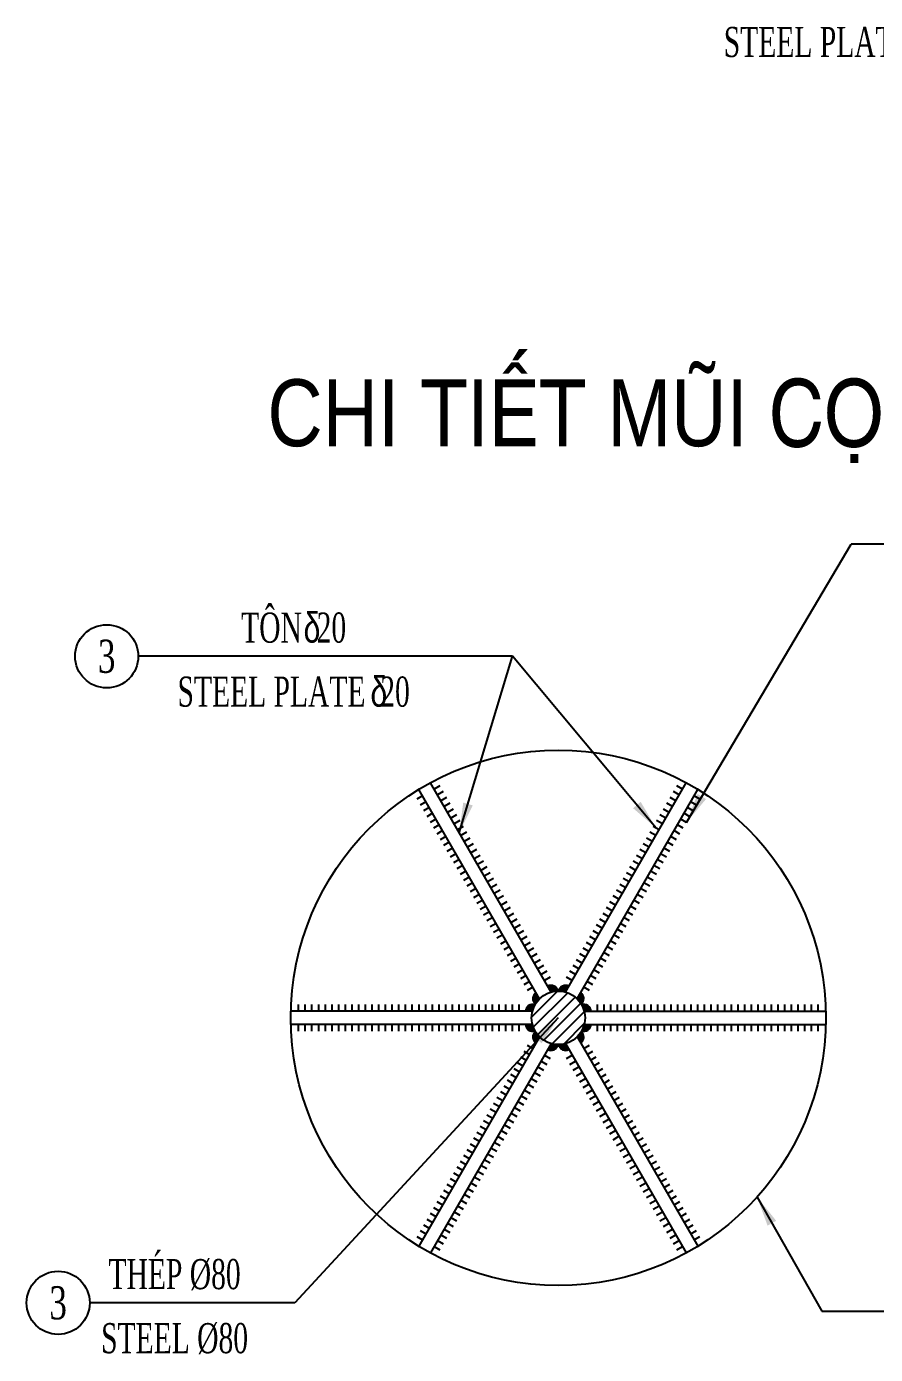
# Model space of a CAD drawing. Extents: x -687 to 808890, y -259 to 107959.
# Drawn here: x 768003 to 769272, y 101440 to 103424 of the extents above; entities that cross this region are included whole.
import ezdxf
from ezdxf.enums import TextEntityAlignment as Align

# ---------------------------------------------------------------- set-up
doc = ezdxf.new("R2010")
doc.units = 0
doc.header["$MEASUREMENT"] = 0
doc.layers.get('0').update_dxf_attribs({"color": 3, "linetype": 'CONTINUOUS'})
for name, color, linetype in [('Han', 7, 'CONTINUOUS'), ('Hatch', 5, 'CONTINUOUS'), ('Kich thuoc', 4, 'CONTINUOUS'), ('Text', 3, 'CONTINUOUS'), ('Thep dai', 6, 'CONTINUOUS')]:
    doc.layers.add(name, color=color, linetype=linetype)
doc.styles.add('Kichthuoc', font='romans.shx', dxfattribs={"width": 0.6})
doc.styles.get("Standard").update_dxf_attribs({"font": 'vntimeh.shx', "width": 0.65})
doc.styles.add('SYMBOL', font='greeks.shx', dxfattribs={"width": 0.8})
doc.styles.add('Ten', font='VHARIALN.TTF')
doc.dimstyles.new('Le 250', dxfattribs={"dimscale": 250, "dimtxt": 0.22, "dimasz": 0.18, "dimexe": 0.1, "dimexo": 0.2, "dimgap": 0.1, "dimtad": 1, "dimdec": 0, "dimzin": 0, "dimdsep": 46, "dimtxsty": 'Kichthuoc', "dimblk": 'ARCHTICK', "dimcen": 0, "dimdle": 0.1, "dimclrd": 2, "dimclre": 2, "dimclrt": 256, "dimadec": 0, "dimazin": 0, "dimtfac": 1, "dimtdec": 0, "dimtix": 1, "dimtmove": 2, "dimatfit": 3, "dimfxl": 1, "dimtolj": 1, "dimtzin": 0, "dimarcsym": 0})

# ---------------------------------------------------------------- blocks, each defined once
blk = doc.blocks.new('_ArchTick')
at = {"color": 0, "linetype": 'ByBlock', "const_width": 0.15}
blk.add_lwpolyline([(-0.5, -0.5), (0.5, 0.5)], dxfattribs=at)

msp = doc.modelspace()

# ---------------------------------------------------------------- hatches: boundary and pattern name
at = {"layer": 'Han'}
for points in [[(768782, 101989.8, -0.529798), (768796.8, 101982.6, 0.062746), (768787, 101981.1)], [(768813.4, 101989.8, 0.529798), (768798.5, 101982.6, -0.062746), (768808.4, 101981.1)], [(768748.9, 101952.6, -0.529798), (768762.6, 101961.9, 0.062746), (768758.9, 101952.6)], [(768764.6, 101979.8, 0.529798), (768763.4, 101963.3, -0.062746), (768769.6, 101971.1)], [(768830.7, 101979.8, -0.529798), (768831.9, 101963.3, 0.062746), (768825.7, 101971.1)], [(768846.4, 101952.6, 0.529798), (768832.7, 101961.9, -0.062746), (768836.4, 101952.6)], [(768748.9, 101932.6, 0.529798), (768762.6, 101923.3, -0.062746), (768758.9, 101932.6)], [(768764.6, 101905.4, -0.529798), (768763.4, 101921.9, 0.062746), (768769.6, 101914)], [(768830.7, 101905.4, 0.529798), (768831.9, 101921.9, -0.062746), (768825.7, 101914)], [(768846.4, 101932.6, -0.529798), (768832.7, 101923.3, 0.062746), (768836.4, 101932.6)], [(768782, 101895.4, 0.529798), (768796.8, 101902.6, -0.062746), (768787, 101904)], [(768813.4, 101895.4, -0.529798), (768798.5, 101902.6, 0.062746), (768808.4, 101904)]]:
    msp.add_hatch(color=256, dxfattribs=at).paths.add_polyline_path(points)
at = {"layer": 'Hatch'}
h = msp.add_hatch(dxfattribs=at)
h.set_pattern_fill('ANSI31', color=256, scale=100, style=0)
h.set_pattern_definition([(45, (-36845.864, -4932.329), (-8.83883476, 8.83883476), [])])
h.paths.add_polyline_path([(768757.7, 101942.6, 1), (768837.7, 101942.6, 1)])

# ---------------------------------------------------------------- linework, layer by layer
for p, q in [((768769.6, 101971.1), (768589.1, 102283.9)), ((768787, 101981.1), (768606.4, 102293.9)), ((768808.4, 101981.1), (768988.9, 102293.9)), ((768825.7, 101971.1), (769006.3, 102283.9)), ((768758.9, 101952.6), (768397.8, 101952.6)), ((768836.4, 101952.6), (769197.5, 101952.6)), ((768758.9, 101932.6), (768397.8, 101932.6)), ((768836.4, 101932.6), (769197.5, 101932.6)), ((768769.6, 101914), (768589.1, 101601.3)), ((768787, 101904), (768606.4, 101591.3)), ((768808.4, 101904), (768988.9, 101591.3)), ((768825.7, 101914), (769006.3, 101601.3))]:
    msp.add_line(p, q)
msp.add_circle((768797.7, 101942.6), 400)
at = {"layer": 'Han'}
for p, q in [((768620.6, 102289.2), (768612, 102284.2)), ((768625.6, 102280.6), (768617, 102275.6)), ((768978.4, 102275.6), (768969.7, 102280.6)), ((768983.4, 102284.2), (768974.7, 102289.2)), ((768594.6, 102274.2), (768586, 102269.2)), ((768599.6, 102265.6), (768591, 102260.6)), ((768630.6, 102271.9), (768622, 102266.9)), ((768635.6, 102263.2), (768627, 102258.2)), ((768968.4, 102258.2), (768959.7, 102263.2)), ((768973.4, 102266.9), (768964.7, 102271.9)), ((769004.3, 102260.6), (768995.7, 102265.6)), ((769009.3, 102269.2), (769000.7, 102274.2)), ((768604.6, 102256.9), (768596, 102251.9)), ((768609.6, 102248.2), (768601, 102243.2)), ((768614.6, 102239.6), (768606, 102234.6)), ((768640.6, 102254.6), (768632, 102249.6)), ((768645.6, 102245.9), (768637, 102240.9)), ((768958.4, 102240.9), (768949.7, 102245.9)), ((768963.4, 102249.6), (768954.7, 102254.6)), ((768989.3, 102234.6), (768980.7, 102239.6)), ((768994.3, 102243.2), (768985.7, 102248.2)), ((768999.3, 102251.9), (768990.7, 102256.9)), ((768619.6, 102230.9), (768611, 102225.9)), ((768624.6, 102222.3), (768616, 102217.3)), ((768650.6, 102237.3), (768642, 102232.3)), ((768655.6, 102228.6), (768647, 102223.6)), ((768660.6, 102219.9), (768652, 102214.9)), ((768943.4, 102214.9), (768934.7, 102219.9)), ((768948.4, 102223.6), (768939.7, 102228.6)), ((768953.4, 102232.3), (768944.7, 102237.3)), ((768979.3, 102217.3), (768970.7, 102222.3)), ((768984.3, 102225.9), (768975.7, 102230.9)), ((768629.6, 102213.6), (768621, 102208.6)), ((768634.6, 102204.9), (768626, 102199.9)), ((768665.6, 102211.3), (768657, 102206.3)), ((768670.6, 102202.6), (768662, 102197.6)), ((768933.4, 102197.6), (768924.7, 102202.6)), ((768938.4, 102206.3), (768929.7, 102211.3)), ((768969.3, 102199.9), (768960.7, 102204.9)), ((768974.3, 102208.6), (768965.7, 102213.6)), ((768639.6, 102196.3), (768631, 102191.3)), ((768644.6, 102187.6), (768636, 102182.6)), ((768649.6, 102179), (768641, 102174)), ((768675.6, 102194), (768667, 102189)), ((768680.6, 102185.3), (768672, 102180.3)), ((768923.4, 102180.3), (768914.7, 102185.3)), ((768928.4, 102189), (768919.7, 102194)), ((768954.3, 102174), (768945.7, 102179)), ((768959.3, 102182.6), (768950.7, 102187.6)), ((768964.3, 102191.3), (768955.7, 102196.3)), ((768654.6, 102170.3), (768646, 102165.3)), ((768659.6, 102161.6), (768651, 102156.6)), ((768685.6, 102176.6), (768677, 102171.6)), ((768690.6, 102168), (768682, 102163)), ((768695.6, 102159.3), (768687, 102154.3)), ((768908.4, 102154.3), (768899.7, 102159.3)), ((768913.4, 102163), (768904.7, 102168)), ((768918.4, 102171.6), (768909.7, 102176.6)), ((768944.3, 102156.6), (768935.7, 102161.6)), ((768949.3, 102165.3), (768940.7, 102170.3)), ((768664.6, 102153), (768656, 102148)), ((768669.6, 102144.3), (768661, 102139.3)), ((768700.6, 102150.7), (768692, 102145.7)), ((768705.6, 102142), (768697, 102137)), ((768898.4, 102137), (768889.7, 102142)), ((768903.4, 102145.7), (768894.7, 102150.7)), ((768934.3, 102139.3), (768925.7, 102144.3)), ((768939.3, 102148), (768930.7, 102153)), ((768674.6, 102135.7), (768666, 102130.7)), ((768679.6, 102127), (768671, 102122)), ((768710.6, 102133.3), (768702, 102128.3)), ((768715.6, 102124.7), (768707, 102119.7)), ((768888.4, 102119.7), (768879.7, 102124.7)), ((768893.4, 102128.3), (768884.7, 102133.3)), ((768924.3, 102122), (768915.7, 102127)), ((768929.3, 102130.7), (768920.7, 102135.7)), ((768684.6, 102118.3), (768676, 102113.3)), ((768689.6, 102109.7), (768681, 102104.7)), ((768694.6, 102101), (768686, 102096)), ((768720.6, 102116), (768712, 102111)), ((768725.6, 102107.4), (768717, 102102.4)), ((768878.4, 102102.4), (768869.7, 102107.4)), ((768883.4, 102111), (768874.7, 102116)), ((768909.3, 102096), (768900.7, 102101)), ((768914.3, 102104.7), (768905.7, 102109.7)), ((768919.3, 102113.3), (768910.7, 102118.3)), ((768699.6, 102092.4), (768691, 102087.4)), ((768704.6, 102083.7), (768696, 102078.7)), ((768730.6, 102098.7), (768722, 102093.7)), ((768735.6, 102090), (768727, 102085)), ((768740.6, 102081.4), (768732, 102076.4)), ((768863.4, 102076.4), (768854.7, 102081.4)), ((768868.4, 102085), (768859.7, 102090)), ((768873.4, 102093.7), (768864.7, 102098.7)), ((768899.3, 102078.7), (768890.7, 102083.7)), ((768904.3, 102087.4), (768895.7, 102092.4)), ((768709.6, 102075), (768701, 102070)), ((768714.6, 102066.4), (768706, 102061.4)), ((768745.6, 102072.7), (768737, 102067.7)), ((768750.6, 102064.1), (768742, 102059.1)), ((768853.4, 102059.1), (768844.7, 102064.1)), ((768858.4, 102067.7), (768849.7, 102072.7)), ((768889.3, 102061.4), (768880.7, 102066.4)), ((768894.3, 102070), (768885.7, 102075)), ((768719.6, 102057.7), (768711, 102052.7)), ((768724.6, 102049.1), (768716, 102044.1)), ((768729.6, 102040.4), (768721, 102035.4)), ((768755.6, 102055.4), (768747, 102050.4)), ((768760.6, 102046.7), (768752, 102041.7)), ((768843.4, 102041.7), (768834.7, 102046.7)), ((768848.4, 102050.4), (768839.7, 102055.4)), ((768874.3, 102035.4), (768865.7, 102040.4)), ((768879.3, 102044.1), (768870.7, 102049.1)), ((768884.3, 102052.7), (768875.7, 102057.7)), ((768734.6, 102031.7), (768726, 102026.7)), ((768739.6, 102023.1), (768731, 102018.1)), ((768765.6, 102038.1), (768757, 102033.1)), ((768770.6, 102029.4), (768762, 102024.4)), ((768775.6, 102020.8), (768767, 102015.8)), ((768828.4, 102015.8), (768819.7, 102020.8)), ((768833.4, 102024.4), (768824.7, 102029.4)), ((768838.4, 102033.1), (768829.7, 102038.1)), ((768864.3, 102018.1), (768855.7, 102023.1)), ((768869.3, 102026.7), (768860.7, 102031.7)), ((768744.6, 102014.4), (768736, 102009.4)), ((768749.6, 102005.8), (768741, 102000.8)), ((768780.6, 102012.1), (768772, 102007.1)), ((768785.6, 102003.4), (768777, 101998.4)), ((768818.4, 101998.4), (768809.7, 102003.4)), ((768823.4, 102007.1), (768814.7, 102012.1)), ((768854.3, 102000.8), (768845.7, 102005.8)), ((768859.3, 102009.4), (768850.7, 102014.4)), ((768754.6, 101997.1), (768746, 101992.1)), ((768759.6, 101988.4), (768751, 101983.4)), ((768844.3, 101983.4), (768835.7, 101988.4)), ((768849.3, 101992.1), (768840.7, 101997.1)), ((768408.9, 101962.6), (768408.9, 101952.6)), ((768418.9, 101962.6), (768418.9, 101952.6)), ((768428.9, 101962.6), (768428.9, 101952.6)), ((768438.9, 101962.6), (768438.9, 101952.6)), ((768448.9, 101962.6), (768448.9, 101952.6)), ((768458.9, 101962.6), (768458.9, 101952.6)), ((768468.9, 101962.6), (768468.9, 101952.6)), ((768478.9, 101962.6), (768478.9, 101952.6)), ((768488.9, 101962.6), (768488.9, 101952.6)), ((768498.9, 101962.6), (768498.9, 101952.6)), ((768508.9, 101962.6), (768508.9, 101952.6)), ((768518.9, 101962.6), (768518.9, 101952.6)), ((768528.9, 101962.6), (768528.9, 101952.6)), ((768538.9, 101962.6), (768538.9, 101952.6)), ((768548.9, 101962.6), (768548.9, 101952.6)), ((768558.9, 101962.6), (768558.9, 101952.6)), ((768568.9, 101962.6), (768568.9, 101952.6)), ((768578.9, 101962.6), (768578.9, 101952.6)), ((768588.9, 101962.6), (768588.9, 101952.6)), ((768598.9, 101962.6), (768598.9, 101952.6)), ((768608.9, 101962.6), (768608.9, 101952.6)), ((768618.9, 101962.6), (768618.9, 101952.6)), ((768628.9, 101962.6), (768628.9, 101952.6)), ((768638.9, 101962.6), (768638.9, 101952.6)), ((768648.9, 101962.6), (768648.9, 101952.6)), ((768658.9, 101962.6), (768658.9, 101952.6)), ((768668.9, 101962.6), (768668.9, 101952.6)), ((768678.9, 101962.6), (768678.9, 101952.6)), ((768688.9, 101962.6), (768688.9, 101952.6)), ((768698.9, 101962.6), (768698.9, 101952.6)), ((768708.9, 101962.6), (768708.9, 101952.6)), ((768718.9, 101962.6), (768718.9, 101952.6)), ((768728.9, 101962.6), (768728.9, 101952.6)), ((768738.9, 101962.6), (768738.9, 101952.6)), ((768856.4, 101952.6), (768856.4, 101962.6)), ((768866.4, 101952.6), (768866.4, 101962.6)), ((768876.4, 101952.6), (768876.4, 101962.6)), ((768886.4, 101952.6), (768886.4, 101962.6)), ((768896.4, 101952.6), (768896.4, 101962.6)), ((768906.4, 101952.6), (768906.4, 101962.6)), ((768916.4, 101952.6), (768916.4, 101962.6)), ((768926.4, 101952.6), (768926.4, 101962.6)), ((768936.4, 101952.6), (768936.4, 101962.6)), ((768946.4, 101952.6), (768946.4, 101962.6)), ((768956.4, 101952.6), (768956.4, 101962.6)), ((768966.4, 101952.6), (768966.4, 101962.6)), ((768976.4, 101952.6), (768976.4, 101962.6)), ((768986.4, 101952.6), (768986.4, 101962.6)), ((768996.4, 101952.6), (768996.4, 101962.6)), ((769006.4, 101952.6), (769006.4, 101962.6)), ((769016.4, 101952.6), (769016.4, 101962.6)), ((769026.4, 101952.6), (769026.4, 101962.6)), ((769036.4, 101952.6), (769036.4, 101962.6)), ((769046.4, 101952.6), (769046.4, 101962.6)), ((769056.4, 101952.6), (769056.4, 101962.6)), ((769066.4, 101952.6), (769066.4, 101962.6)), ((769076.4, 101952.6), (769076.4, 101962.6)), ((769086.4, 101952.6), (769086.4, 101962.6)), ((769096.4, 101952.6), (769096.4, 101962.6)), ((769106.4, 101952.6), (769106.4, 101962.6)), ((769116.4, 101952.6), (769116.4, 101962.6)), ((769126.4, 101952.6), (769126.4, 101962.6)), ((769136.4, 101952.6), (769136.4, 101962.6)), ((769146.4, 101952.6), (769146.4, 101962.6)), ((769156.4, 101952.6), (769156.4, 101962.6)), ((769166.4, 101952.6), (769166.4, 101962.6)), ((769176.4, 101952.6), (769176.4, 101962.6)), ((769186.4, 101952.6), (769186.4, 101962.6)), ((768408.9, 101932.6), (768408.9, 101922.6)), ((768418.9, 101932.6), (768418.9, 101922.6)), ((768428.9, 101932.6), (768428.9, 101922.6)), ((768438.9, 101932.6), (768438.9, 101922.6)), ((768448.9, 101932.6), (768448.9, 101922.6)), ((768458.9, 101932.6), (768458.9, 101922.6)), ((768468.9, 101932.6), (768468.9, 101922.6)), ((768478.9, 101932.6), (768478.9, 101922.6)), ((768488.9, 101932.6), (768488.9, 101922.6)), ((768498.9, 101932.6), (768498.9, 101922.6)), ((768508.9, 101932.6), (768508.9, 101922.6)), ((768518.9, 101932.6), (768518.9, 101922.6)), ((768528.9, 101932.6), (768528.9, 101922.6)), ((768538.9, 101932.6), (768538.9, 101922.6)), ((768548.9, 101932.6), (768548.9, 101922.6)), ((768558.9, 101932.6), (768558.9, 101922.6)), ((768568.9, 101932.6), (768568.9, 101922.6)), ((768578.9, 101932.6), (768578.9, 101922.6)), ((768588.9, 101932.6), (768588.9, 101922.6)), ((768598.9, 101932.6), (768598.9, 101922.6)), ((768608.9, 101932.6), (768608.9, 101922.6)), ((768618.9, 101932.6), (768618.9, 101922.6)), ((768628.9, 101932.6), (768628.9, 101922.6)), ((768638.9, 101932.6), (768638.9, 101922.6)), ((768648.9, 101932.6), (768648.9, 101922.6)), ((768658.9, 101932.6), (768658.9, 101922.6)), ((768668.9, 101932.6), (768668.9, 101922.6)), ((768678.9, 101932.6), (768678.9, 101922.6)), ((768688.9, 101932.6), (768688.9, 101922.6)), ((768698.9, 101932.6), (768698.9, 101922.6)), ((768708.9, 101932.6), (768708.9, 101922.6)), ((768718.9, 101932.6), (768718.9, 101922.6)), ((768728.9, 101932.6), (768728.9, 101922.6)), ((768738.9, 101932.6), (768738.9, 101922.6)), ((768856.4, 101922.6), (768856.4, 101932.6)), ((768866.4, 101922.6), (768866.4, 101932.6)), ((768876.4, 101922.6), (768876.4, 101932.6)), ((768886.4, 101922.6), (768886.4, 101932.6)), ((768896.4, 101922.6), (768896.4, 101932.6)), ((768906.4, 101922.6), (768906.4, 101932.6)), ((768916.4, 101922.6), (768916.4, 101932.6)), ((768926.4, 101922.6), (768926.4, 101932.6)), ((768936.4, 101922.6), (768936.4, 101932.6)), ((768946.4, 101922.6), (768946.4, 101932.6)), ((768956.4, 101922.6), (768956.4, 101932.6)), ((768966.4, 101922.6), (768966.4, 101932.6)), ((768976.4, 101922.6), (768976.4, 101932.6)), ((768986.4, 101922.6), (768986.4, 101932.6)), ((768996.4, 101922.6), (768996.4, 101932.6)), ((769006.4, 101922.6), (769006.4, 101932.6)), ((769016.4, 101922.6), (769016.4, 101932.6)), ((769026.4, 101922.6), (769026.4, 101932.6)), ((769036.4, 101922.6), (769036.4, 101932.6)), ((769046.4, 101922.6), (769046.4, 101932.6)), ((769056.4, 101922.6), (769056.4, 101932.6)), ((769066.4, 101922.6), (769066.4, 101932.6)), ((769076.4, 101922.6), (769076.4, 101932.6)), ((769086.4, 101922.6), (769086.4, 101932.6)), ((769096.4, 101922.6), (769096.4, 101932.6)), ((769106.4, 101922.6), (769106.4, 101932.6)), ((769116.4, 101922.6), (769116.4, 101932.6)), ((769126.4, 101922.6), (769126.4, 101932.6)), ((769136.4, 101922.6), (769136.4, 101932.6)), ((769146.4, 101922.6), (769146.4, 101932.6)), ((769156.4, 101922.6), (769156.4, 101932.6)), ((769166.4, 101922.6), (769166.4, 101932.6)), ((769176.4, 101922.6), (769176.4, 101932.6)), ((769186.4, 101922.6), (769186.4, 101932.6)), ((768751, 101901.7), (768759.6, 101896.7)), ((768835.7, 101896.7), (768844.3, 101901.7)), ((768741, 101884.4), (768749.6, 101879.4)), ((768746, 101893), (768754.6, 101888)), ((768777, 101886.7), (768785.6, 101881.7)), ((768809.7, 101881.7), (768818.4, 101886.7)), ((768840.7, 101888), (768849.3, 101893)), ((768845.7, 101879.4), (768854.3, 101884.4)), ((768731, 101867.1), (768739.6, 101862.1)), ((768736, 101875.7), (768744.6, 101870.7)), ((768762, 101860.7), (768770.6, 101855.7)), ((768767, 101869.4), (768775.6, 101864.4)), ((768772, 101878), (768780.6, 101873)), ((768814.7, 101873), (768823.4, 101878)), ((768819.7, 101864.4), (768828.4, 101869.4)), ((768824.7, 101855.7), (768833.4, 101860.7)), ((768850.7, 101870.7), (768859.3, 101875.7)), ((768855.7, 101862.1), (768864.3, 101867.1)), ((768716, 101841.1), (768724.6, 101836.1)), ((768721, 101849.7), (768729.6, 101844.7)), ((768726, 101858.4), (768734.6, 101853.4)), ((768752, 101843.4), (768760.6, 101838.4)), ((768757, 101852.1), (768765.6, 101847.1)), ((768829.7, 101847.1), (768838.4, 101852.1)), ((768834.7, 101838.4), (768843.4, 101843.4)), ((768860.7, 101853.4), (768869.3, 101858.4)), ((768865.7, 101844.7), (768874.3, 101849.7)), ((768870.7, 101836.1), (768879.3, 101841.1)), ((768706, 101823.8), (768714.6, 101818.8)), ((768711, 101832.4), (768719.6, 101827.4)), ((768742, 101826.1), (768750.6, 101821.1)), ((768747, 101834.7), (768755.6, 101829.7)), ((768839.7, 101829.7), (768848.4, 101834.7)), ((768844.7, 101821.1), (768853.4, 101826.1)), ((768875.7, 101827.4), (768884.3, 101832.4)), ((768880.7, 101818.8), (768889.3, 101823.8)), ((768696, 101806.4), (768704.6, 101801.4)), ((768701, 101815.1), (768709.6, 101810.1)), ((768732, 101808.8), (768740.6, 101803.8)), ((768737, 101817.4), (768745.6, 101812.4)), ((768849.7, 101812.4), (768858.4, 101817.4)), ((768854.7, 101803.8), (768863.4, 101808.8)), ((768885.7, 101810.1), (768894.3, 101815.1)), ((768890.7, 101801.4), (768899.3, 101806.4)), ((768686, 101789.1), (768694.6, 101784.1)), ((768691, 101797.8), (768699.6, 101792.8)), ((768717, 101782.8), (768725.6, 101777.8)), ((768722, 101791.4), (768730.6, 101786.4)), ((768727, 101800.1), (768735.6, 101795.1)), ((768859.7, 101795.1), (768868.4, 101800.1)), ((768864.7, 101786.4), (768873.4, 101791.4)), ((768869.7, 101777.8), (768878.4, 101782.8)), ((768895.7, 101792.8), (768904.3, 101797.8)), ((768900.7, 101784.1), (768909.3, 101789.1)), ((768671, 101763.1), (768679.6, 101758.1)), ((768676, 101771.8), (768684.6, 101766.8)), ((768681, 101780.5), (768689.6, 101775.5)), ((768707, 101765.5), (768715.6, 101760.5)), ((768712, 101774.1), (768720.6, 101769.1)), ((768874.7, 101769.1), (768883.4, 101774.1)), ((768879.7, 101760.5), (768888.4, 101765.5)), ((768905.7, 101775.5), (768914.3, 101780.5)), ((768910.7, 101766.8), (768919.3, 101771.8)), ((768915.7, 101758.1), (768924.3, 101763.1)), ((768661, 101745.8), (768669.6, 101740.8)), ((768666, 101754.5), (768674.6, 101749.5)), ((768697, 101748.1), (768705.6, 101743.1)), ((768702, 101756.8), (768710.6, 101751.8)), ((768884.7, 101751.8), (768893.4, 101756.8)), ((768889.7, 101743.1), (768898.4, 101748.1)), ((768920.7, 101749.5), (768929.3, 101754.5)), ((768925.7, 101740.8), (768934.3, 101745.8)), ((768651, 101728.5), (768659.6, 101723.5)), ((768656, 101737.2), (768664.6, 101732.2)), ((768682, 101722.2), (768690.6, 101717.2)), ((768687, 101730.8), (768695.6, 101725.8)), ((768692, 101739.5), (768700.6, 101734.5)), ((768894.7, 101734.5), (768903.4, 101739.5)), ((768899.7, 101725.8), (768908.4, 101730.8)), ((768904.7, 101717.2), (768913.4, 101722.2)), ((768930.7, 101732.2), (768939.3, 101737.2)), ((768935.7, 101723.5), (768944.3, 101728.5)), ((768636, 101702.5), (768644.6, 101697.5)), ((768641, 101711.2), (768649.6, 101706.2)), ((768646, 101719.8), (768654.6, 101714.8)), ((768672, 101704.8), (768680.6, 101699.8)), ((768677, 101713.5), (768685.6, 101708.5)), ((768909.7, 101708.5), (768918.4, 101713.5)), ((768914.7, 101699.8), (768923.4, 101704.8)), ((768940.7, 101714.8), (768949.3, 101719.8)), ((768945.7, 101706.2), (768954.3, 101711.2)), ((768950.7, 101697.5), (768959.3, 101702.5)), ((768626, 101685.2), (768634.6, 101680.2)), ((768631, 101693.9), (768639.6, 101688.9)), ((768662, 101687.5), (768670.6, 101682.5)), ((768667, 101696.2), (768675.6, 101691.2)), ((768919.7, 101691.2), (768928.4, 101696.2)), ((768924.7, 101682.5), (768933.4, 101687.5)), ((768955.7, 101688.9), (768964.3, 101693.9)), ((768960.7, 101680.2), (768969.3, 101685.2)), ((768616, 101667.9), (768624.6, 101662.9)), ((768621, 101676.5), (768629.6, 101671.5)), ((768652, 101670.2), (768660.6, 101665.2)), ((768657, 101678.9), (768665.6, 101673.9)), ((768929.7, 101673.9), (768938.4, 101678.9)), ((768934.7, 101665.2), (768943.4, 101670.2)), ((768965.7, 101671.5), (768974.3, 101676.5)), ((768970.7, 101662.9), (768979.3, 101667.9)), ((768606, 101650.6), (768614.6, 101645.6)), ((768611, 101659.2), (768619.6, 101654.2)), ((768637, 101644.2), (768645.6, 101639.2)), ((768642, 101652.9), (768650.6, 101647.9)), ((768647, 101661.5), (768655.6, 101656.5)), ((768939.7, 101656.5), (768948.4, 101661.5)), ((768944.7, 101647.9), (768953.4, 101652.9)), ((768949.7, 101639.2), (768958.4, 101644.2)), ((768975.7, 101654.2), (768984.3, 101659.2)), ((768980.7, 101645.6), (768989.3, 101650.6)), ((768591, 101624.6), (768599.6, 101619.6)), ((768596, 101633.2), (768604.6, 101628.2)), ((768601, 101641.9), (768609.6, 101636.9)), ((768627, 101626.9), (768635.6, 101621.9)), ((768632, 101635.6), (768640.6, 101630.6)), ((768954.7, 101630.6), (768963.4, 101635.6)), ((768959.7, 101621.9), (768968.4, 101626.9)), ((768985.7, 101636.9), (768994.3, 101641.9)), ((768990.7, 101628.2), (768999.3, 101633.2)), ((768995.7, 101619.6), (769004.3, 101624.6)), ((768586, 101615.9), (768594.6, 101610.9)), ((768617, 101609.6), (768625.6, 101604.6)), ((768622, 101618.2), (768630.6, 101613.2)), ((768964.7, 101613.2), (768973.4, 101618.2)), ((768969.7, 101604.6), (768978.4, 101609.6)), ((769000.7, 101610.9), (769009.3, 101615.9)), ((768612, 101600.9), (768620.6, 101595.9)), ((768974.7, 101595.9), (768983.4, 101600.9))]:
    msp.add_line(p, q, dxfattribs=at)
for centre, start, end in [((768787, 101981.1), 8.3417, 120), ((768808.4, 101981.1), 60, 171.6583), ((768758.9, 101952.6), 68.3417, 180), ((768769.6, 101971.1), 120, 231.6583), ((768825.7, 101971.1), 308.3417, 60), ((768836.4, 101952.6), 0, 111.6583), ((768758.9, 101932.6), 180, 291.6583), ((768769.6, 101914), 128.3417, 240), ((768825.7, 101914), 300, 51.6583), ((768836.4, 101932.6), 248.3417, 0), ((768787, 101904), 240, 351.6583), ((768808.4, 101904), 188.3417, 300)]:
    msp.add_arc(centre, 10, start, end, dxfattribs=at)
at = {"layer": 'Kich thuoc', "color": 2}
msp.add_line((769866.9, 102650.5), (769235.3, 102650.5), dxfattribs=at)
at = {"layer": 'Text'}
for centre in [(768122.5, 102482.9), (768049.9, 101516.7)]:
    msp.add_circle(centre, 47.2, dxfattribs=at)
at = {"layer": 'Thep dai'}
msp.add_circle((768797.7, 101942.6), 40, dxfattribs=at)

# ---------------------------------------------------------------- texts
at = {"layer": 'Text', "width": 0.65}
for s, p in [('steel plate  14', (769218.7, 103378.5)), ('t«n  20', (768402, 102503.3)), ('steel plate  20', (768402, 102407.6)), ('thÐp %%c80', (768224, 101537.1)), ('steel %%c80', (768224, 101441.4))]:
    msp.add_text(s, height=45, dxfattribs=at).set_placement(p, align=Align.CENTER)
at = {"layer": 'Text', "color": 3, "style": 'Ten'}
msp.add_text('Chi tiÕt mòi cäc (details of pile tip)', height=100, dxfattribs=at).set_placement((769497.9, 102796.8), align=Align.CENTER)
at = {"layer": 'Text', "style": 'SYMBOL', "width": 0.75}
for p in [(768416.8, 102503.3), (768516.8, 102407.6)]:
    msp.add_text('d', height=45, dxfattribs=at).set_placement(p)
at = {"layer": 'Text', "width": 0.7}
for p in [(768122.5, 102482.9), (768049.9, 101516.7)]:
    msp.add_text('3', height=49.5, dxfattribs=at).set_placement(p, align=Align.MIDDLE)

# ---------------------------------------------------------------- leaders
at = {"layer": 'Kich thuoc'}
for points, override in [([(768989.3, 102234.6), (769235.3, 102650.5)], {"dimtad": 0}), ([(768944, 102226.1), (768729.3, 102482.9), (768169.7, 102482.9)], {"dimtad": 0}), ([(768649.6, 102219.1), (768729.3, 102482.9)], {"dimtad": 0}), ([(768797.7, 101942.6), (768403.9, 101516.7), (768097.1, 101516.7)], {"dimtad": 0}), ([(769094.8, 101674.8), (769191.6, 101504.1), (769706.8, 101504.1)], {"dimgap": 0.1, "dimtad": 0})]:
    msp.add_leader(points, dimstyle='Le 250', override=override, dxfattribs=at)

doc.saveas('drawing.dxf')
